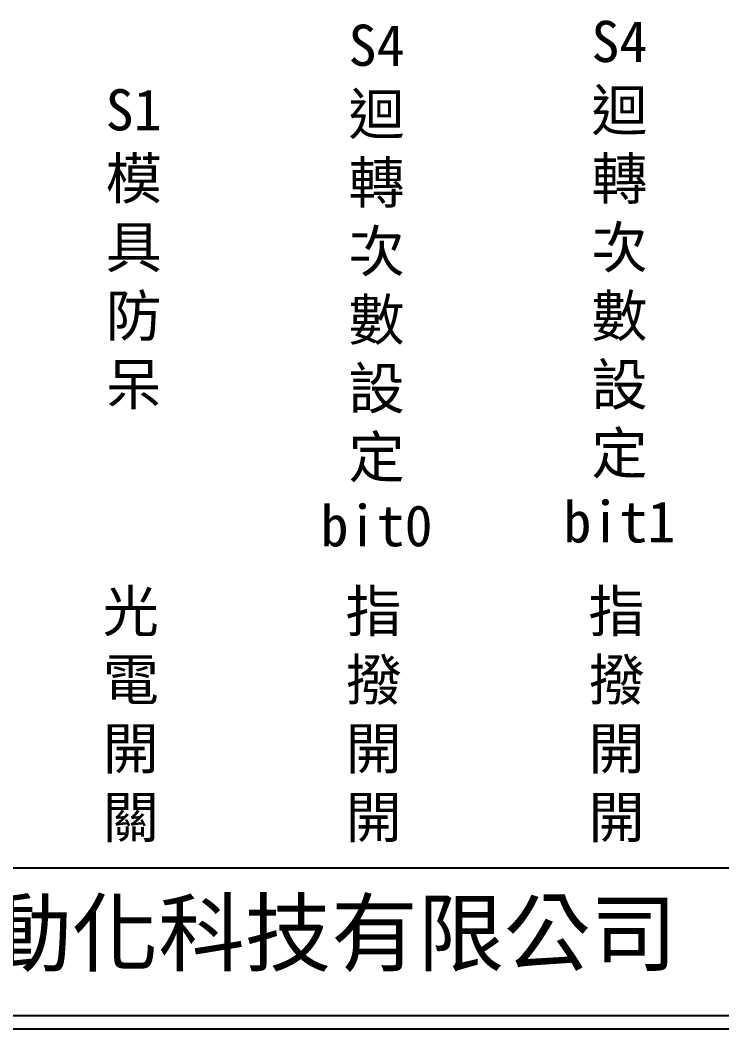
# Model space of a CAD drawing. Extents: x 325 to 612, y 3 to 207.
# Drawn here: x 391.8 to 458.2, y 3 to 98.6 of the extents above; entities that cross this region are included whole.
import ezdxf

# ---------------------------------------------------------------- set-up
doc = ezdxf.new("R2010")
doc.units = 0
doc.layers.add('圖框層', color=7, linetype='CONTINUOUS')
doc.layers.add('標尺寸層', color=3, linetype='CONTINUOUS')
doc.styles.add('CNS', font='romanc.shx', dxfattribs={"bigfont": 'chineset.shx'})
doc.styles.add('STSL', font='kaiu.ttf')

msp = doc.modelspace()

# ---------------------------------------------------------------- linework, layer by layer
at = {"layer": '圖框層', "color": 7}
for p, q in [((326.569, 18.25), (611.07, 18.25)), ((326.569, 4.25), (611.07, 4.25)), ((325.319, 3), (612.319, 3))]:
    msp.add_line(p, q, dxfattribs=at)

# ---------------------------------------------------------------- texts
at = {"layer": '圖框層', "color": 4, "style": 'STSL'}
msp.add_text('泓陞自動化科技有限公司', height=6, dxfattribs=at).set_placement((363.923, 9.076))
at = {"layer": '標尺寸層', "color": 7, "char_height": 3.9, "width": 4.96081, "attachment_point": 5, "style": 'CNS'}
for s, insert in [('{\\fDFKai-SB|b0|i0|c136|p65;S4迴轉次數設定bit1}', (448.507, 73.746)), ('{\\fDFKai-SB|b0|i0|c136|p65;S4迴轉次數設定bit0}', (425.507, 73.382)), ('{\\fDFKai-SB|b0|i0|c136|p65;S1模具防呆}', (402.507, 76.849)), ('{\\fDFKai-SB|b0|i0|c136|p65;光電開關}', (402.232, 32.596)), ('{\\fDFKai-SB|b0|i0|c136|p65;指撥開開}', (425.232, 32.596)), ('{\\fDFKai-SB|b0|i0|c136|p65;指撥開開}', (448.232, 32.596))]:
    msp.add_mtext(s, dxfattribs=dict(at, insert=insert))

doc.saveas('drawing.dxf')
